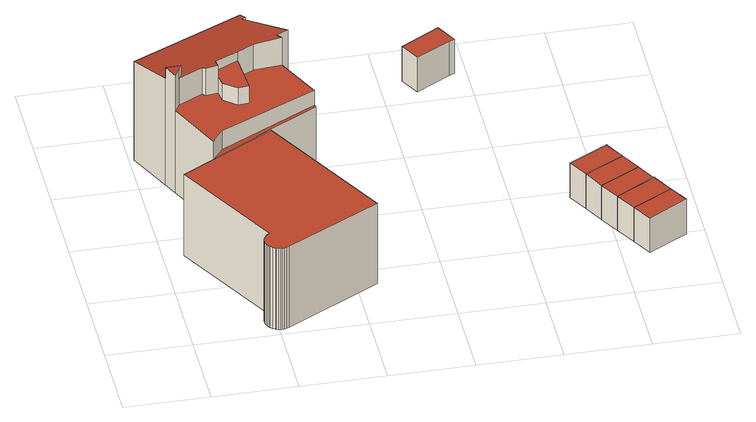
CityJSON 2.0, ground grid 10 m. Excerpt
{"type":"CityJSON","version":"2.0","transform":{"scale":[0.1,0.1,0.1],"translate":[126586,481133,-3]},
"CityObjects":{
"building1":{"type":"Building","attributes":{"b3_dak_type":"multiple horizontal","b3_h_dak_50p":8.23,"b3_h_dak_70p":8.25,"b3_h_dak_max":9.46,"b3_h_dak_min":2.58,"b3_h_maaiveld":-2.85,"b3_kas_warenhuis":false,"b3_mutatie_ahn3_ahn4":false,"b3_reconstructie_onvolledig":false,"b3_rmse_lod12":0.543,"b3_rmse_lod13":0.543,"b3_rmse_lod22":0.544,"b3_val3dity_lod12":"[]","b3_val3dity_lod13":"[]","b3_val3dity_lod22":"[]","b3_volume_lod12":2639.28,"b3_volume_lod13":2639.28,"b3_volume_lod22":2638.32,"geconstateerd":false,"oorspronkelijkbouwjaar":1984,"status":"Pand in gebruik"},"children":["building1-1"]},
"building1-1":{"type":"BuildingPart","parents":["building1"],"geometry":[{"type":"Solid","lod":"2.2","boundaries":[[[[0,1,2,3,4,5,6,7,8,9,10,11,12,13,14,15,16,17,18,19,20,21,22,23]],[[24,1,0,25]],[[26,2,1,24]],[[27,13,12,28]],[[29,14,13,27]],[[30,15,14,29]],[[31,10,9,32]],[[33,11,10,31]],[[28,12,11,33]],[[34,8,7,35]],[[32,9,8,34]],[[35,7,6,36]],[[36,6,5,37]],[[38,4,3,39]],[[37,5,4,38]],[[39,3,2,26]],[[25,0,23,40]],[[40,23,22,41]],[[41,22,21,42]],[[42,21,20,43]],[[43,20,19,44]],[[44,19,18,45]],[[45,18,17,46]],[[46,17,16,47]],[[47,16,15,30]],[[47,30,29,27,28,33,31,32,34,35,36,37,38,39,26,24,25,40,41,42,43,44,45,46]]]],"semantics":{"surfaces":[{"type":"GroundSurface"},{"type":"WallSurface","on_footprint_edge":true},{"type":"RoofSurface"}],"values":[[0,1,1,1,1,1,1,1,1,1,1,1,1,1,1,1,1,1,1,1,1,1,1,1,1,2]]}}]},
"building2":{"type":"Building","attributes":{"b3_dak_type":"slanted","b3_h_dak_50p":10.72,"b3_h_dak_70p":11.14,"b3_h_dak_max":13.33,"b3_h_dak_min":0.17,"b3_h_maaiveld":-2.89,"b3_kas_warenhuis":false,"b3_mutatie_ahn3_ahn4":false,"b3_reconstructie_onvolledig":false,"b3_rmse_lod12":2.32,"b3_rmse_lod13":0.986,"b3_rmse_lod22":0.569,"b3_val3dity_lod12":"[]","b3_val3dity_lod13":"[]","b3_val3dity_lod22":"[]","b3_volume_lod12":3216.95,"b3_volume_lod13":2943.71,"b3_volume_lod22":2855.25,"geconstateerd":false,"oorspronkelijkbouwjaar":1984,"status":"Pand in gebruik"},"children":["building2-1"]},
"building2-1":{"type":"BuildingPart","parents":["building2"],"geometry":[{"type":"Solid","lod":"2.2","boundaries":[[[[48,49,50,51,52,53,54,55,56,57,58,59,60,61,62,63]],[[64,50,49,65]],[[66,67,68,69]],[[70,71,67,66]],[[72,60,59,73]],[[74,75,55,54,76]],[[76,54,53,77]],[[78,61,60,72]],[[79,80,57,56,81]],[[73,59,58,82]],[[83,84,75,74]],[[81,56,55,75]],[[85,52,51,86]],[[77,53,52,85]],[[87,63,62,88,89]],[[90,91,48,63,87,92]],[[88,62,61,78]],[[89,88,93,94]],[[82,58,57,80]],[[95,70,96,97]],[[86,51,50,64]],[[92,87,71,70,95]],[[98,99,100,101]],[[102,103,104,105]],[[69,68,103,102,106]],[[101,100,107,84,83]],[[105,104,108,109]],[[110,111,107,100]],[[65,49,48,91]],[[97,96,91,90]],[[109,108,111,110]],[[106,102,99,98]],[[94,93,80,79]],[[99,102,105,109,110,100]],[[97,90,92,95]],[[80,93,88,78,72,73,82]],[[106,98,101,83,74,76,77,85,86,64,65,91,96,70,66,69]],[[94,79,81,75,84,107,111,108,104,103,68,67,71,87,89]]]],"semantics":{"surfaces":[{"type":"GroundSurface"},{"type":"WallSurface","on_footprint_edge":true},{"type":"WallSurface","on_footprint_edge":false},{"type":"RoofSurface"}],"values":[[0,1,2,2,1,1,1,1,1,1,2,1,1,1,1,1,1,2,1,2,1,2,2,2,2,2,2,2,1,2,2,2,2,3,3,3,3,3]]}}]},
"building3":{"type":"Building","attributes":{"b3_dak_type":"multiple horizontal","b3_h_dak_50p":1.93,"b3_h_dak_70p":1.95,"b3_h_dak_max":2.08,"b3_h_dak_min":1.77,"b3_h_maaiveld":-2.8,"b3_kas_warenhuis":false,"b3_mutatie_ahn3_ahn4":false,"b3_reconstructie_onvolledig":false,"b3_rmse_lod12":0.0401,"b3_rmse_lod13":0.0401,"b3_rmse_lod22":0.0384,"b3_val3dity_lod12":"[]","b3_val3dity_lod13":"[]","b3_val3dity_lod22":"[]","b3_volume_lod12":69.44,"b3_volume_lod13":69.44,"b3_volume_lod22":69.32,"geconstateerd":false,"oorspronkelijkbouwjaar":1985,"status":"Pand in gebruik"},"children":["building3-1"]},
"building3-1":{"type":"BuildingPart","parents":["building3"],"geometry":[{"type":"Solid","lod":"2.2","boundaries":[[[[112,113,114,115,116]],[[117,114,113,118]],[[119,115,114,117]],[[120,112,116,121]],[[121,116,115,119]],[[118,113,112,120]],[[118,120,121,119,117]]]],"semantics":{"surfaces":[{"type":"GroundSurface"},{"type":"WallSurface","on_footprint_edge":true},{"type":"RoofSurface"}],"values":[[0,1,1,1,1,1,2]]}}]},
"building4":{"type":"Building","attributes":{"b3_dak_type":"multiple horizontal","b3_h_dak_50p":1.93,"b3_h_dak_70p":1.95,"b3_h_dak_max":2.11,"b3_h_dak_min":1.84,"b3_h_maaiveld":-2.8,"b3_kas_warenhuis":false,"b3_mutatie_ahn3_ahn4":false,"b3_reconstructie_onvolledig":false,"b3_rmse_lod12":0.0427,"b3_rmse_lod13":0.0427,"b3_rmse_lod22":0.0403,"b3_val3dity_lod12":"[]","b3_val3dity_lod13":"[]","b3_val3dity_lod22":"[]","b3_volume_lod12":69.45,"b3_volume_lod13":69.45,"b3_volume_lod22":69.25,"geconstateerd":false,"oorspronkelijkbouwjaar":1985,"status":"Pand in gebruik"},"children":["building4-1"]},
"building4-1":{"type":"BuildingPart","parents":["building4"],"geometry":[{"type":"Solid","lod":"2.2","boundaries":[[[[122,123,124,125,126]],[[127,123,122,128]],[[129,124,123,127]],[[130,125,124,129]],[[128,122,126,131]],[[131,126,125,130]],[[131,130,129,127,128]]]],"semantics":{"surfaces":[{"type":"GroundSurface"},{"type":"WallSurface","on_footprint_edge":true},{"type":"RoofSurface"}],"values":[[0,1,1,1,1,1,2]]}}]},
"building5":{"type":"Building","attributes":{"b3_dak_type":"multiple horizontal","b3_h_dak_50p":1.93,"b3_h_dak_70p":1.95,"b3_h_dak_max":2.03,"b3_h_dak_min":1.82,"b3_h_maaiveld":-2.8,"b3_kas_warenhuis":false,"b3_mutatie_ahn3_ahn4":false,"b3_reconstructie_onvolledig":false,"b3_rmse_lod12":0.039,"b3_rmse_lod13":0.039,"b3_rmse_lod22":0.0378,"b3_val3dity_lod12":"[]","b3_val3dity_lod13":"[]","b3_val3dity_lod22":"[]","b3_volume_lod12":69.92,"b3_volume_lod13":69.92,"b3_volume_lod22":69.8,"geconstateerd":false,"oorspronkelijkbouwjaar":1985,"status":"Pand in gebruik"},"children":["building5-1"]},
"building5-1":{"type":"BuildingPart","parents":["building5"],"geometry":[{"type":"Solid","lod":"2.2","boundaries":[[[[132,122,126,133]],[[128,122,132,134]],[[134,132,133,135]],[[131,126,122,128]],[[135,133,126,131]],[[135,131,128,134]]]],"semantics":{"surfaces":[{"type":"GroundSurface"},{"type":"WallSurface","on_footprint_edge":true},{"type":"RoofSurface"}],"values":[[0,1,1,1,1,2]]}}]},
"building6":{"type":"Building","attributes":{"b3_dak_type":"multiple horizontal","b3_h_dak_50p":1.93,"b3_h_dak_70p":1.95,"b3_h_dak_max":2.11,"b3_h_dak_min":1.77,"b3_h_maaiveld":-2.81,"b3_kas_warenhuis":false,"b3_mutatie_ahn3_ahn4":false,"b3_reconstructie_onvolledig":false,"b3_rmse_lod12":0.0386,"b3_rmse_lod13":0.0386,"b3_rmse_lod22":0.0378,"b3_val3dity_lod12":"[]","b3_val3dity_lod13":"[]","b3_val3dity_lod22":"[]","b3_volume_lod12":69.96,"b3_volume_lod13":69.96,"b3_volume_lod22":69.85,"geconstateerd":false,"oorspronkelijkbouwjaar":1985,"status":"Pand in gebruik"},"children":["building6-1"]},
"building6-1":{"type":"BuildingPart","parents":["building6"],"geometry":[{"type":"Solid","lod":"2.2","boundaries":[[[[133,136,137,132]],[[138,136,133,135]],[[139,137,136,138]],[[135,133,132,134]],[[134,132,137,139]],[[134,139,138,135]]]],"semantics":{"surfaces":[{"type":"GroundSurface"},{"type":"WallSurface","on_footprint_edge":true},{"type":"RoofSurface"}],"values":[[0,1,1,1,1,2]]}}]},
"building7":{"type":"Building","attributes":{"b3_dak_type":"multiple horizontal","b3_h_dak_50p":1.94,"b3_h_dak_70p":1.96,"b3_h_dak_max":2.09,"b3_h_dak_min":1.84,"b3_h_maaiveld":-2.81,"b3_kas_warenhuis":false,"b3_mutatie_ahn3_ahn4":false,"b3_reconstructie_onvolledig":false,"b3_rmse_lod12":0.0419,"b3_rmse_lod13":0.0419,"b3_rmse_lod22":0.0394,"b3_val3dity_lod12":"[]","b3_val3dity_lod13":"[]","b3_val3dity_lod22":"[]","b3_volume_lod12":70.22,"b3_volume_lod13":70.22,"b3_volume_lod22":70.03,"geconstateerd":false,"oorspronkelijkbouwjaar":1985,"status":"Pand in gebruik"},"children":["building7-1"]},
"building7-1":{"type":"BuildingPart","parents":["building7"],"geometry":[{"type":"Solid","lod":"2.2","boundaries":[[[[140,137,136,141]],[[139,137,140,142]],[[142,140,141,143]],[[144,136,137,139]],[[143,141,136,144]],[[143,144,139,142]]]],"semantics":{"surfaces":[{"type":"GroundSurface"},{"type":"WallSurface","on_footprint_edge":true},{"type":"RoofSurface"}],"values":[[0,1,1,1,1,2]]}}]},
"building8":{"type":"Building","attributes":{"b3_dak_type":"multiple horizontal","b3_h_dak_50p":1.94,"b3_h_dak_70p":1.96,"b3_h_dak_max":2.24,"b3_h_dak_min":1.84,"b3_h_maaiveld":-2.81,"b3_kas_warenhuis":false,"b3_mutatie_ahn3_ahn4":false,"b3_reconstructie_onvolledig":false,"b3_rmse_lod12":0.0458,"b3_rmse_lod13":0.0458,"b3_rmse_lod22":0.0436,"b3_val3dity_lod12":"[]","b3_val3dity_lod13":"[]","b3_val3dity_lod22":"[]","b3_volume_lod12":70.22,"b3_volume_lod13":70.22,"b3_volume_lod22":70.09,"geconstateerd":false,"oorspronkelijkbouwjaar":1985,"status":"Pand in gebruik"},"children":["building8-1"]},
"building8-1":{"type":"BuildingPart","parents":["building8"],"geometry":[{"type":"Solid","lod":"2.2","boundaries":[[[[141,145,146,140]],[[147,145,141,143]],[[148,146,145,147]],[[143,141,140,142]],[[142,140,146,148]],[[142,148,147,143]]]],"semantics":{"surfaces":[{"type":"GroundSurface"},{"type":"WallSurface","on_footprint_edge":true},{"type":"RoofSurface"}],"values":[[0,1,1,1,1,2]]}}]}
},
"vertices":[
[92,12,2],[90,14,2],[89,15,2],[88,17,2],[87,20,2],[86,23,2],[86,26,2],[86,29,2],[87,31,2],[89,34,2],[89,35,2],[91,37,2],[94,39,2],[23,167,2],[135,231,2],[223,72,2],[110,10,2],[107,9,2],[105,8,2],[102,8,2],[101,8,2],[98,9,2],[96,9,2],[95,10,2],[90,14,113],[92,12,113],[89,15,113],[23,167,113],[94,39,113],[135,231,112],[223,72,112],[89,35,113],[89,34,113],[91,37,113],[87,31,113],[86,29,113],[86,26,113],[86,23,113],[87,20,113],[88,17,113],[95,10,113],[96,9,113],[98,9,113],[101,8,113],[102,8,113],[105,8,113],[107,9,113],[110,10,113],
[30,303,1],[5,356,1],[138,419,1],[143,412,1],[138,410,1],[181,363,1],[167,356,1],[171,348,1],[195,297,1],[197,294,1],[198,290,1],[123,254,1],[136,231,1],[79,200,1],[68,223,1],[38,286,1],[138,419,136],[5,356,136],[73,312,149],[73,312,113],[77,308,113],[77,308,150],[44,297,149],[44,297,113],[136,231,89],[123,254,89],[171,348,151],[171,348,113],[167,356,149],[181,363,149],[79,200,86],[197,294,113],[197,294,93],[195,297,113],[198,290,93],[138,345,148],[138,345,113],[138,410,137],[143,412,137],[38,286,113],[68,223,87],[68,223,112],[30,303,162],[30,303,147],[38,286,161],[81,239,88],[81,239,113],[44,297,161],[48,305,148],[48,305,161],[90,321,149],[90,321,136],[118,335,136],[118,335,148],[91,310,136],[91,310,113],[93,296,113],[93,296,136],[91,310,151],[118,335,113],[108,284,113],[108,284,136],[121,285,136],[121,285,113],
[326,442,2],[372,468,2],[386,444,2],[380,441,2],[339,418,2],[386,444,49],[372,468,50],[380,441,49],[326,442,49],[339,418,49],
[478,165,2],[465,189,2],[512,215,2],[512,214,2],[525,191,2],[465,189,49],[478,165,49],[512,215,49],[512,214,49],[525,191,49],
[491,141,2],[538,167,2],[491,141,49],[538,167,49],
[551,143,2],[504,117,2],[551,143,49],[504,117,49],
[518,93,2],[565,119,2],[518,93,49],[565,119,49],[551,143,50],
[578,95,2],[531,69,2],[578,95,50],[531,69,49]
]}
